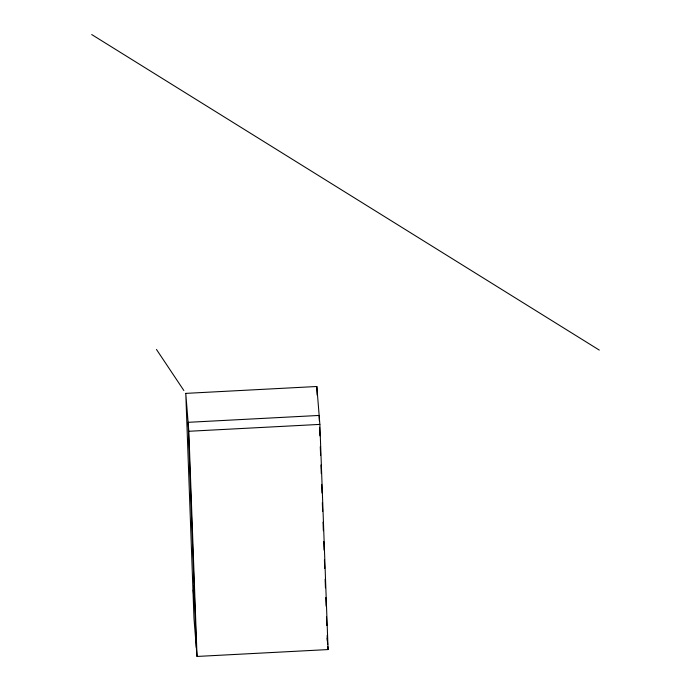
<?xml version="1.0" encoding="UTF-8"?>
<svg xmlns="http://www.w3.org/2000/svg" width="691" height="691" viewBox="0 0 691 691"><rect width="100%" height="100%" fill="white"/><g stroke="black" fill="none" stroke-linecap="round" stroke-linejoin="round"><path stroke-width="1.04" d="M185.775 393.378L316.824 386.494L319.873 424.395L328.087 649.566L197.039 656.45L193.99 618.549L185.775 393.378L188.824 431.279L197.039 656.45M188.824 431.279L319.873 424.395M91.704 34.55L599.296 350.095M156.468 349.456L183.866 390.519M327.154 637.983L327.689 644.591M327.845 646.577L328.087 649.566M193.204 590.019L194.257 603.165L193.627 585.752M319.346 420.828L319.147 415.438L188.099 422.322L196.313 647.493M319.579 427.288L319.898 435.909M320.287 446.68L320.607 455.3M320.961 465L321.272 473.62M321.669 484.391L321.98 493.011M322.334 502.702L322.645 511.323M323.043 522.102L323.353 530.723M323.751 541.494L324.062 550.114M324.416 559.805L324.735 568.425M325.124 579.196L325.444 587.816M325.798 597.516L326.109 606.137M326.498 616.908L326.817 625.528M327.171 635.228L327.37 640.609M316.824 386.494L317.134 395.114"/></g></svg>
